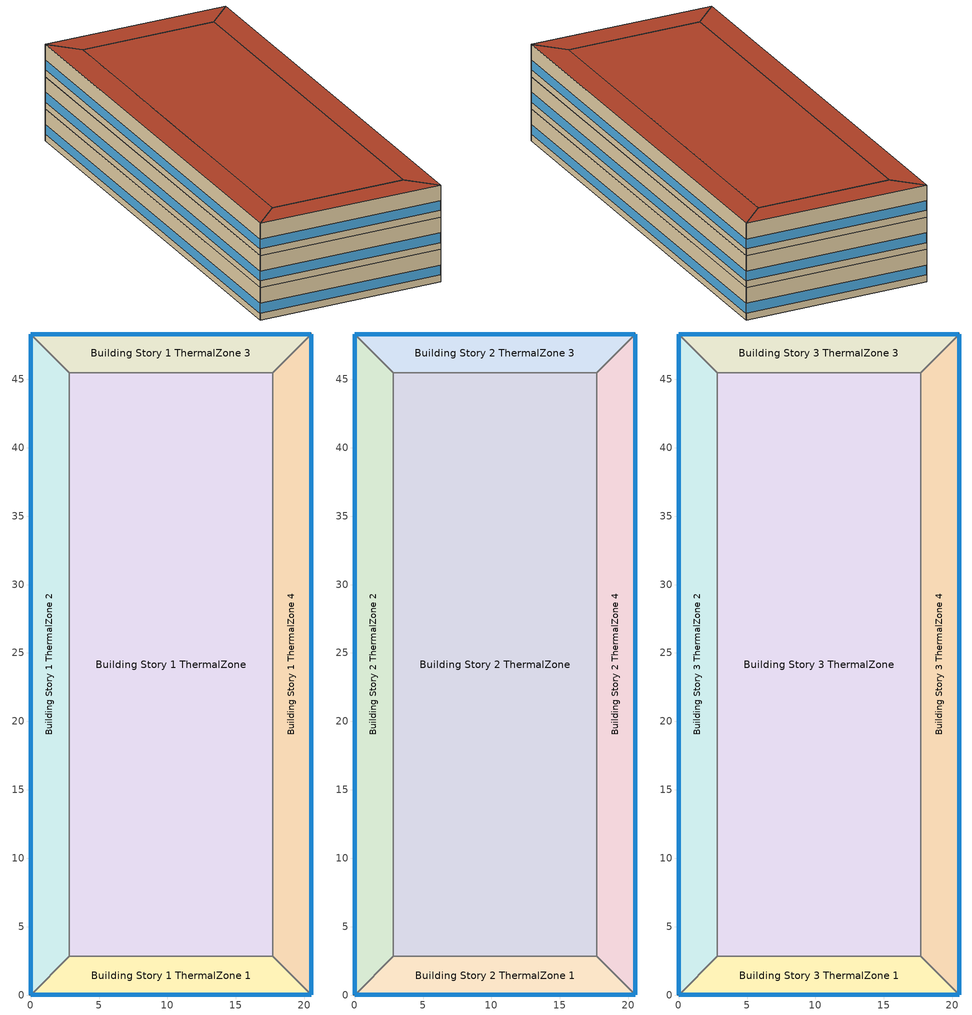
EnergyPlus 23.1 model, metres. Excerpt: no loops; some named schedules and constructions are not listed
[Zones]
Building Story 1 ThermalZone
 floor ground (Typical Insulated Carpeted 8in Slab Floor): 17.69,2.83 2.83,2.83 2.83,45.48 17.69,45.48 z0
 wall adiabatic (Typical Interior Wall): 2.83,2.83 17.69,2.83 17.69,45.48 2.83,45.48 2.83,2.83 z0:3.6
 ceiling adiabatic (Typical Interior Floor): 17.69,45.48 2.83,45.48 2.83,2.83 17.69,2.83 z3.6
Building Story 1 ThermalZone 1
 floor ground (Typical Insulated Carpeted 8in Slab Floor): 20.52,0 0,0 2.83,2.83 17.69,2.83 z0
 wall outside (Typical Insulated Steel Framed Exterior Wall R-20.41): 0,0 20.52,0 z0:3.6
 wall adiabatic (Typical Interior Wall): 20.52,0 17.69,2.83 2.83,2.83 0,0 z0:3.6
 window (U 0.48 SHGC 0.40 Dbl Ref-D Clr 6mm/13mm): 0.03,0 20.49,0 z0.76:1.84
 ceiling adiabatic (Typical Interior Ceiling): 17.69,2.83 2.83,2.83 0,0 20.52,0 z3.6
Building Story 1 ThermalZone 2
 floor ground (Typical Insulated Carpeted 8in Slab Floor): 0,0 0,48.31 2.83,45.48 2.83,2.83 z0
 wall outside (Typical Insulated Steel Framed Exterior Wall R-20.41): 0,48.31 0,0 z0:3.6
 wall adiabatic (Typical Interior Wall): 0,0 2.83,2.83 2.83,45.48 0,48.31 z0:3.6
 window (U 0.48 SHGC 0.40 Dbl Ref-D Clr 6mm/13mm): 0,48.29 0,0.03 z0.76:1.84
 ceiling adiabatic (Typical Interior Ceiling): 2.83,2.83 2.83,45.48 0,48.31 0,0 z3.6
Building Story 1 ThermalZone 3
 floor ground (Typical Insulated Carpeted 8in Slab Floor): 0,48.31 20.52,48.31 17.69,45.48 2.83,45.48 z0
 wall outside (Typical Insulated Steel Framed Exterior Wall R-20.41): 20.52,48.31 0,48.31 z0:3.6
 wall adiabatic (Typical Interior Wall): 0,48.31 2.83,45.48 17.69,45.48 20.52,48.31 z0:3.6
 window (U 0.48 SHGC 0.40 Dbl Ref-D Clr 6mm/13mm): 20.49,48.31 0.03,48.31 z0.76:1.84
 ceiling adiabatic (Typical Interior Ceiling): 2.83,45.48 17.69,45.48 20.52,48.31 0,48.31 z3.6
Building Story 1 ThermalZone 4
 floor ground (Typical Insulated Carpeted 8in Slab Floor): 20.52,48.31 20.52,0 17.69,2.83 17.69,45.48 z0
 wall outside (Typical Insulated Steel Framed Exterior Wall R-20.41): 20.52,0 20.52,48.31 z0:3.6
 wall adiabatic (Typical Interior Wall): 20.52,48.31 17.69,45.48 17.69,2.83 20.52,0 z0:3.6
 window (U 0.48 SHGC 0.40 Dbl Ref-D Clr 6mm/13mm): 20.52,0.03 20.52,48.29 z0.76:1.84
 ceiling adiabatic (Typical Interior Ceiling): 17.69,45.48 17.69,2.83 20.52,0 20.52,48.31 z3.6
Building Story 2 ThermalZone
 floor adiabatic (Typical Interior Floor): 17.69,2.83 2.83,2.83 2.83,45.48 17.69,45.48 z3.6
 wall adiabatic (Typical Interior Wall): 2.83,2.83 17.69,2.83 17.69,45.48 2.83,45.48 2.83,2.83 z3.6:7.2
 ceiling adiabatic (Typical Interior Ceiling): 17.69,45.48 2.83,45.48 2.83,2.83 17.69,2.83 z7.2
Building Story 2 ThermalZone 1
 floor adiabatic (Typical Interior Ceiling): 20.52,0 0,0 2.83,2.83 17.69,2.83 z3.6
 wall outside (Typical Insulated Steel Framed Exterior Wall R-20.41): 0,0 20.52,0 z3.6:7.2
 wall adiabatic (Typical Interior Wall): 20.52,0 17.69,2.83 2.83,2.83 0,0 z3.6:7.2
 window (U 0.48 SHGC 0.40 Dbl Ref-D Clr 6mm/13mm): 0.03,0 20.49,0 z4.36:5.44
 ceiling adiabatic (Typical Interior Ceiling): 17.69,2.83 2.83,2.83 0,0 20.52,0 z7.2
Building Story 2 ThermalZone 2
 floor adiabatic (Typical Interior Ceiling): 0,0 0,48.31 2.83,45.48 2.83,2.83 z3.6
 wall outside (Typical Insulated Steel Framed Exterior Wall R-20.41): 0,48.31 0,0 z3.6:7.2
 wall adiabatic (Typical Interior Wall): 0,0 2.83,2.83 2.83,45.48 0,48.31 z3.6:7.2
 window (U 0.48 SHGC 0.40 Dbl Ref-D Clr 6mm/13mm): 0,48.29 0,0.03 z4.36:5.44
 ceiling adiabatic (Typical Interior Ceiling): 2.83,2.83 2.83,45.48 0,48.31 0,0 z7.2
Building Story 2 ThermalZone 3
 floor adiabatic (Typical Interior Ceiling): 0,48.31 20.52,48.31 17.69,45.48 2.83,45.48 z3.6
 wall outside (Typical Insulated Steel Framed Exterior Wall R-20.41): 20.52,48.31 0,48.31 z3.6:7.2
 wall adiabatic (Typical Interior Wall): 0,48.31 2.83,45.48 17.69,45.48 20.52,48.31 z3.6:7.2
 window (U 0.48 SHGC 0.40 Dbl Ref-D Clr 6mm/13mm): 20.49,48.31 0.03,48.31 z4.36:5.44
 ceiling adiabatic (Typical Interior Ceiling): 2.83,45.48 17.69,45.48 20.52,48.31 0,48.31 z7.2
Building Story 2 ThermalZone 4
 floor adiabatic (Typical Interior Ceiling): 20.52,48.31 20.52,0 17.69,2.83 17.69,45.48 z3.6
 wall outside (Typical Insulated Steel Framed Exterior Wall R-20.41): 20.52,0 20.52,48.31 z3.6:7.2
 wall adiabatic (Typical Interior Wall): 20.52,48.31 17.69,45.48 17.69,2.83 20.52,0 z3.6:7.2
 window (U 0.48 SHGC 0.40 Dbl Ref-D Clr 6mm/13mm): 20.52,0.03 20.52,48.29 z4.36:5.44
 ceiling adiabatic (Typical Interior Ceiling): 17.69,45.48 17.69,2.83 20.52,0 20.52,48.31 z7.2
Building Story 3 ThermalZone
 floor adiabatic (Typical Interior Ceiling): 17.69,2.83 2.83,2.83 2.83,45.48 17.69,45.48 z7.2
 wall adiabatic (Typical Interior Wall): 2.83,2.83 17.69,2.83 17.69,45.48 2.83,45.48 2.83,2.83 z7.2:10.8
 roof outside (Typical IEAD Roof R-31.25): 17.69,45.48 2.83,45.48 2.83,2.83 17.69,2.83 z10.8
Building Story 3 ThermalZone 1
 floor adiabatic (Typical Interior Ceiling): 20.52,0 0,0 2.83,2.83 17.69,2.83 z7.2
 wall outside (Typical Insulated Steel Framed Exterior Wall R-20.41): 0,0 20.52,0 z7.2:10.8
 wall adiabatic (Typical Interior Wall): 20.52,0 17.69,2.83 2.83,2.83 0,0 z7.2:10.8
 window (U 0.48 SHGC 0.40 Dbl Ref-D Clr 6mm/13mm): 0.03,0 20.49,0 z7.96:9.04
 roof outside (Typical IEAD Roof R-31.25): 17.69,2.83 2.83,2.83 0,0 20.52,0 z10.8
Building Story 3 ThermalZone 2
 floor adiabatic (Typical Interior Ceiling): 0,0 0,48.31 2.83,45.48 2.83,2.83 z7.2
 wall outside (Typical Insulated Steel Framed Exterior Wall R-20.41): 0,48.31 0,0 z7.2:10.8
 wall adiabatic (Typical Interior Wall): 0,0 2.83,2.83 2.83,45.48 0,48.31 z7.2:10.8
 window (U 0.48 SHGC 0.40 Dbl Ref-D Clr 6mm/13mm): 0,48.29 0,0.03 z7.96:9.04
 roof outside (Typical IEAD Roof R-31.25): 2.83,2.83 2.83,45.48 0,48.31 0,0 z10.8
Building Story 3 ThermalZone 3
 floor adiabatic (Typical Interior Ceiling): 0,48.31 20.52,48.31 17.69,45.48 2.83,45.48 z7.2
 wall outside (Typical Insulated Steel Framed Exterior Wall R-20.41): 20.52,48.31 0,48.31 z7.2:10.8
 wall adiabatic (Typical Interior Wall): 0,48.31 2.83,45.48 17.69,45.48 20.52,48.31 z7.2:10.8
 window (U 0.48 SHGC 0.40 Dbl Ref-D Clr 6mm/13mm): 20.49,48.31 0.03,48.31 z7.96:9.04
 roof outside (Typical IEAD Roof R-31.25): 2.83,45.48 17.69,45.48 20.52,48.31 0,48.31 z10.8
Building Story 3 ThermalZone 4
 floor adiabatic (Typical Interior Ceiling): 20.52,48.31 20.52,0 17.69,2.83 17.69,45.48 z7.2
 wall outside (Typical Insulated Steel Framed Exterior Wall R-20.41): 20.52,0 20.52,48.31 z7.2:10.8
 wall adiabatic (Typical Interior Wall): 20.52,48.31 17.69,45.48 17.69,2.83 20.52,0 z7.2:10.8
 window (U 0.48 SHGC 0.40 Dbl Ref-D Clr 6mm/13mm): 20.52,0.03 20.52,48.29 z7.96:9.04
 roof outside (Typical IEAD Roof R-31.25): 17.69,45.48 17.69,2.83 20.52,0 20.52,48.31 z10.8
[Building]
bld_35: Terrain=City
[Site:Location]
Laramie General Brees Field_WY_USA: Latitude {deg}=41.3121; Longitude {deg}=-105.584; Time Zone {hr}=-7; Elevation {m}=2215
[Site:GroundTemperature:FCfactorMethod]
8.6, 2.8, -4.1, -8.8, -2.2, 0.3, 6.7, 10.1, 16.5, 20.6, 19.2, 14.7
[Site:WaterMainsTemperature]
Calculation Method=Correlation; Annual Average Outdoor Air Temperature {C}=8.96667; Maximum Difference In Monthly Average Outdoor Air Temperatures {deltaC}=26.2
[SizingPeriod:DesignDay] Day of Month=21; Dry-Bulb Temperature Range Modifier Type=DefaultMultipliers; Humidity Condition Type=Wetbulb; Barometric Pressure {Pa}=98769; Rain Indicator=No; Snow Indicator=No; Daylight Saving Time Indicator=No; Begin Environment Reset Mode=FullResetAtBeginEnvironment
Name | Month | Day Type | Maximum Dry-Bulb Temperature {C} | Daily Dry-Bulb Temperature Range {deltaC} | Wetbulb or DewPoint at Maximum Dry-Bulb {C} | Wind Speed {m/s} | Wind Direction {deg} | Solar Model Indicator | ASHRAE Clear Sky Optical Depth for Beam Irradiance (taub) | ASHRAE Clear Sky Optical Depth for Diffuse Irradiance (taud) | Sky Clearness
Buffalo Niagara Intl Ap Ann Clg .4% Condns DB=>MWB 1 | 7 | SummerDesignDay | 30.3 | 9.3 | 21.8 | 5.7 | 240 | ASHRAETau | 0.462 | 2.001
Buffalo Niagara Intl Ap Ann Clg .4% Condns WB=>MDB 1 | 7 | SummerDesignDay | 27.8 | 9.3 | 23.8 | 5.7 | 240 | ASHRAETau | 0.462 | 2.001
Buffalo Niagara Intl Ap Ann Htg 99.6% Condns DB 1 | 1 | WinterDesignDay | -16.3 | 0 | -16.3 | 5.1 | 270 | ASHRAEClearSky |  |  | 0
[Material] Thermal Absorptance=0.9; Solar Absorptance=0.7
Name | Roughness | Thickness {m} | Conductivity {W/m-K} | Density {kg/m3} | Specific Heat {J/kg-K} | Visible Absorptance
100mm Normalweight concrete floor | MediumRough | 0.1016 | 2.31045 | 2322 | 832.557 | 0.7
25mm Stucco | Smooth | 0.0254 | 0.72 | 1856 | 840 | 0.7
5/8 in. Gypsum Board | MediumSmooth | 0.0159 | 0.16 | 800 | 1090 | 0.7
8 in. Normalweight Concrete Floor | MediumRough | 0.2032 | 2.31 | 2322 | 832 | 0.7
G01 13mm gypsum board | Smooth | 0.0127 | 0.160031 | 800.001 | 1090.73 | 0.5
Metal Roof Surface | Smooth | 0.0008 | 45.28 | 7824 | 500 | 0.7
Roof Membrane | VeryRough | 0.0095 | 0.16 | 1121.29 | 1460 | 0.7
[Material:NoMass] Roughness=Smooth; Thermal Absorptance=0.9; Solar Absorptance=0.7
Name | Thermal Resistance {m2-K/W} | Visible Absorptance
CP02 CARPET PAD; Typical Carpet Pad | 0.21648 | 0.8
Typical Insulation R-18.23 | 3.21036 | 0.7
Typical Insulation R-30.13 | 5.30668 | 0.7
[WindowMaterial:Gas]
AIR 13MM: Gas Type=Air; Thickness {m}=0.0127
[WindowMaterial:Glazing] Optical Data Type=SpectralAverage; Thickness {m}=0.006; Infrared Transmittance at Normal Incidence=0; Front Side Infrared Hemispherical Emissivity=0.84; Conductivity {W/m-K}=0.9; Dirt Correction Factor for Solar and Visible Transmittance=1; Solar Diffusing=No
Name | Solar Transmittance at Normal Incidence | Front Side Solar Reflectance at Normal Incidence | Back Side Solar Reflectance at Normal Incidence | Visible Transmittance at Normal Incidence | Front Side Visible Reflectance at Normal Incidence | Back Side Visible Reflectance at Normal Incidence | Back Side Infrared Hemispherical Emissivity
CLEAR 6MM | 0.775 | 0.071 | 0.071 | 0.881 | 0.08 | 0.08 | 0.84
REF D CLEAR 6MM | 0.429 | 0.308 | 0.379 | 0.334 | 0.453 | 0.505 | 0.82
[Construction]
Typical IEAD Roof R-31.25: Roof Membrane, Typical Insulation R-30.13, Metal Roof Surface
Typical Insulated Carpeted 8in Slab Floor: 8 in. Normalweight Concrete Floor, Typical Carpet Pad
Typical Insulated Steel Framed Exterior Wall R-20.41: 25mm Stucco, 5/8 in. Gypsum Board, Typical Insulation R-18.23, 5/8 in. Gypsum Board
Typical Interior Ceiling: CP02 CARPET PAD, 100mm Normalweight concrete floor
Typical Interior Floor: 100mm Normalweight concrete floor, CP02 CARPET PAD
Typical Interior Wall: G01 13mm gypsum board, G01 13mm gypsum board
U 0.48 SHGC 0.40 Dbl Ref-D Clr 6mm/13mm: REF D CLEAR 6MM, AIR 13MM, CLEAR 6MM
[SurfaceProperty:SurroundingSurfaces] Surrounding Surface 1=SurroundingSurface1; Surrounding Surface 1 View Factor=0.5
Name | Surrounding Surface 1 Temperature Schedule
SrdSurfs:Surface 56 | Srf-Surface 56-Tmp
SrdSurfs:Surface 44 | Srf-Surface 44-Tmp
SrdSurfs:Surface 50 | Srf-Surface 50-Tmp
SrdSurfs:Surface 38 | Srf-Surface 38-Tmp
[SurfaceProperty:LocalEnvironment]
Name | Exterior Surface | Surrounding Surfaces Object
LocEnv:Surface 44 | Surface 44 | SrdSurfs:Surface 56
LocEnv:Surface 56 | Surface 56 | SrdSurfs:Surface 44
LocEnv:Surface 50 | Surface 50 | SrdSurfs:Surface 38
LocEnv:Surface 38 | Surface 38 | SrdSurfs:Surface 50
[Zone] Part of Total Floor Area=Yes
Name | Multiplier
Building Story 1 ThermalZone; Building Story 1 ThermalZone 1; Building Story 1 ThermalZone 2; Building Story 1 ThermalZone 3; Building Story 1 ThermalZone 4; Building Story 3 ThermalZone; Building Story 3 ThermalZone 1; Building Story 3 ThermalZone 2; Building Story 3 ThermalZone 3; Building Story 3 ThermalZone 4 | 1
Building Story 2 ThermalZone; Building Story 2 ThermalZone 1; Building Story 2 ThermalZone 2; Building Story 2 ThermalZone 3; Building Story 2 ThermalZone 4 | 28
[Space]
Name | Zone | Space Type
Building Story 1 Space | Building Story 1 ThermalZone | Story Ground Blended Space Type
Building Story 1 Space 1 | Building Story 1 ThermalZone 1 | Story Ground Blended Space Type
Building Story 1 Space 2 | Building Story 1 ThermalZone 2 | Story Ground Blended Space Type
Building Story 1 Space 3 | Building Story 1 ThermalZone 3 | Story Ground Blended Space Type
Building Story 1 Space 4 | Building Story 1 ThermalZone 4 | Story Ground Blended Space Type
Building Story 2 Space | Building Story 2 ThermalZone | Story Mid Blended Space Type
Building Story 2 Space 1 | Building Story 2 ThermalZone 1 | Story Mid Blended Space Type
Building Story 2 Space 2 | Building Story 2 ThermalZone 2 | Story Mid Blended Space Type
Building Story 2 Space 3 | Building Story 2 ThermalZone 3 | Story Mid Blended Space Type
Building Story 2 Space 4 | Building Story 2 ThermalZone 4 | Story Mid Blended Space Type
Building Story 3 Space | Building Story 3 ThermalZone | Story Top Blended Space Type
Building Story 3 Space 1 | Building Story 3 ThermalZone 1 | Story Top Blended Space Type
Building Story 3 Space 2 | Building Story 3 ThermalZone 2 | Story Top Blended Space Type
Building Story 3 Space 3 | Building Story 3 ThermalZone 3 | Story Top Blended Space Type
Building Story 3 Space 4 | Building Story 3 ThermalZone 4 | Story Top Blended Space Type
[InternalMass]
Name | Construction | Zone or ZoneList | Space or SpaceList | Surface Area {m2}
Building Story 1 Space 3 Office OfficeLarge Data Center A  - Story Ground Mass; Building Story 1 Space 3 Office OfficeLarge Data Center C  - Story Ground Mass | InteriorFurnishings 1 | Building Story 1 ThermalZone 3 | Building Story 1 Space 3 | 0.217932
Building Story 1 Space 2 Office OfficeLarge Data Center A  - Story Ground Mass; Building Story 1 Space 2 Office OfficeLarge Data Center C  - Story Ground Mass | InteriorFurnishings 1 | Building Story 1 ThermalZone 2 | Building Story 1 Space 2 | 0.560417
Building Story 1 Space Office OfficeLarge Data Center A  - Story Ground Mass; Building Story 1 Space Office OfficeLarge Data Center C  - Story Ground Mass | InteriorFurnishings 1 | Building Story 1 ThermalZone | Building Story 1 Space | 2.76097
Building Story 1 Space 1 Office OfficeLarge Data Center A  - Story Ground Mass; Building Story 1 Space 1 Office OfficeLarge Data Center C  - Story Ground Mass | InteriorFurnishings 1 | Building Story 1 ThermalZone 1 | Building Story 1 Space 1 | 0.217933
Building Story 1 Space 4 Office OfficeLarge Data Center A  - Story Ground Mass; Building Story 1 Space 4 Office OfficeLarge Data Center C  - Story Ground Mass | InteriorFurnishings 1 | Building Story 1 ThermalZone 4 | Building Story 1 Space 4 | 0.560417
Building Story 1 Space 3 Office OfficeLarge Data Center B  - Story Ground Mass | InteriorFurnishings 1 | Building Story 1 ThermalZone 3 | Building Story 1 Space 3 | 0.692733
Building Story 1 Space 2 Office OfficeLarge Data Center B  - Story Ground Mass | InteriorFurnishings 1 | Building Story 1 ThermalZone 2 | Building Story 1 Space 2 | 1.78138
Building Story 1 Space Office OfficeLarge Data Center B  - Story Ground Mass | InteriorFurnishings 1 | Building Story 1 ThermalZone | Building Story 1 Space | 8.77623
Building Story 1 Space 1 Office OfficeLarge Data Center B  - Story Ground Mass | InteriorFurnishings 1 | Building Story 1 ThermalZone 1 | Building Story 1 Space 1 | 0.692738
Building Story 1 Space 4 Office OfficeLarge Data Center B  - Story Ground Mass | InteriorFurnishings 1 | Building Story 1 ThermalZone 4 | Building Story 1 Space 4 | 1.78138
Building Story 1 Space 3 Office OfficeLarge Main Data Center A  - Story Ground Mass; Building Story 1 Space 3 Office OfficeLarge Main Data Center C  - Story Ground Mass | InteriorFurnishings 1 | Building Story 1 ThermalZone 3 | Building Story 1 Space 3 | 0.391814
Building Story 1 Space 2 Office OfficeLarge Main Data Center A  - Story Ground Mass; Building Story 1 Space 2 Office OfficeLarge Main Data Center C  - Story Ground Mass | InteriorFurnishings 1 | Building Story 1 ThermalZone 2 | Building Story 1 Space 2 | 1.00756
Building Story 1 Space Office OfficeLarge Main Data Center A  - Story Ground Mass; Building Story 1 Space Office OfficeLarge Main Data Center C  - Story Ground Mass | InteriorFurnishings 1 | Building Story 1 ThermalZone | Building Story 1 Space | 4.96388
Building Story 1 Space 1 Office OfficeLarge Main Data Center A  - Story Ground Mass; Building Story 1 Space 1 Office OfficeLarge Main Data Center C  - Story Ground Mass | InteriorFurnishings 1 | Building Story 1 ThermalZone 1 | Building Story 1 Space 1 | 0.391816
Building Story 1 Space 4 Office OfficeLarge Main Data Center A  - Story Ground Mass; Building Story 1 Space 4 Office OfficeLarge Main Data Center C  - Story Ground Mass | InteriorFurnishings 1 | Building Story 1 ThermalZone 4 | Building Story 1 Space 4 | 1.00756
Building Story 1 Space 3 Office OfficeLarge Main Data Center B  - Story Ground Mass | InteriorFurnishings 1 | Building Story 1 ThermalZone 3 | Building Story 1 Space 3 | 1.24545
Building Story 1 Space 2 Office OfficeLarge Main Data Center B  - Story Ground Mass | InteriorFurnishings 1 | Building Story 1 ThermalZone 2 | Building Story 1 Space 2 | 3.2027
Building Story 1 Space Office OfficeLarge Main Data Center B  - Story Ground Mass | InteriorFurnishings 1 | Building Story 1 ThermalZone | Building Story 1 Space | 15.7785
Building Story 1 Space 1 Office OfficeLarge Main Data Center B  - Story Ground Mass | InteriorFurnishings 1 | Building Story 1 ThermalZone 1 | Building Story 1 Space 1 | 1.24545
Building Story 1 Space 4 Office OfficeLarge Main Data Center B  - Story Ground Mass | InteriorFurnishings 1 | Building Story 1 ThermalZone 4 | Building Story 1 Space 4 | 3.2027
Building Story 1 Space 3 SecondarySchool Auditorium A  - Story Ground Mass; Building Story 1 Space 3 SecondarySchool Auditorium C  - Story Ground Mass | InteriorFurnishings 1 | Building Story 1 ThermalZone 3 | Building Story 1 Space 3 | 1.75273
Building Story 1 Space 2 SecondarySchool Auditorium A  - Story Ground Mass; Building Story 1 Space 2 SecondarySchool Auditorium C  - Story Ground Mass | InteriorFurnishings 1 | Building Story 1 ThermalZone 2 | Building Story 1 Space 2 | 4.50719
Building Story 1 Space SecondarySchool Auditorium A  - Story Ground Mass; Building Story 1 Space SecondarySchool Auditorium C  - Story Ground Mass | InteriorFurnishings 1 | Building Story 1 ThermalZone | Building Story 1 Space | 22.2053
Building Story 1 Space 1 SecondarySchool Auditorium A  - Story Ground Mass; Building Story 1 Space 1 SecondarySchool Auditorium C  - Story Ground Mass | InteriorFurnishings 1 | Building Story 1 ThermalZone 1 | Building Story 1 Space 1 | 1.75274
Building Story 1 Space 4 SecondarySchool Auditorium A  - Story Ground Mass; Building Story 1 Space 4 SecondarySchool Auditorium C  - Story Ground Mass | InteriorFurnishings 1 | Building Story 1 ThermalZone 4 | Building Story 1 Space 4 | 4.50719
Building Story 1 Space 3 SecondarySchool Auditorium B  - Story Ground Mass | InteriorFurnishings 1 | Building Story 1 ThermalZone 3 | Building Story 1 Space 3 | 5.57135
Building Story 1 Space 2 SecondarySchool Auditorium B  - Story Ground Mass | InteriorFurnishings 1 | Building Story 1 ThermalZone 2 | Building Story 1 Space 2 | 14.3269
Building Story 1 Space SecondarySchool Auditorium B  - Story Ground Mass | InteriorFurnishings 1 | Building Story 1 ThermalZone | Building Story 1 Space | 70.5833
Building Story 1 Space 1 SecondarySchool Auditorium B  - Story Ground Mass | InteriorFurnishings 1 | Building Story 1 ThermalZone 1 | Building Story 1 Space 1 | 5.57138
Building Story 1 Space 4 SecondarySchool Auditorium B  - Story Ground Mass | InteriorFurnishings 1 | Building Story 1 ThermalZone 4 | Building Story 1 Space 4 | 14.3269
Building Story 1 Space 3 SecondarySchool Cafeteria A  - Story Ground Mass; Building Story 1 Space 3 SecondarySchool Cafeteria C  - Story Ground Mass | InteriorFurnishings 1 | Building Story 1 ThermalZone 3 | Building Story 1 Space 3 | 1.10937
Building Story 1 Space 2 SecondarySchool Cafeteria A  - Story Ground Mass; Building Story 1 Space 2 SecondarySchool Cafeteria C  - Story Ground Mass | InteriorFurnishings 1 | Building Story 1 ThermalZone 2 | Building Story 1 Space 2 | 2.85276
Building Story 1 Space SecondarySchool Cafeteria A  - Story Ground Mass; Building Story 1 Space SecondarySchool Cafeteria C  - Story Ground Mass | InteriorFurnishings 1 | Building Story 1 ThermalZone | Building Story 1 Space | 14.0545
Building Story 1 Space 1 SecondarySchool Cafeteria A  - Story Ground Mass; Building Story 1 Space 1 SecondarySchool Cafeteria C  - Story Ground Mass | InteriorFurnishings 1 | Building Story 1 ThermalZone 1 | Building Story 1 Space 1 | 1.10937
Building Story 1 Space 4 SecondarySchool Cafeteria A  - Story Ground Mass; Building Story 1 Space 4 SecondarySchool Cafeteria C  - Story Ground Mass | InteriorFurnishings 1 | Building Story 1 ThermalZone 4 | Building Story 1 Space 4 | 2.85276
Building Story 1 Space 3 SecondarySchool Cafeteria B  - Story Ground Mass | InteriorFurnishings 1 | Building Story 1 ThermalZone 3 | Building Story 1 Space 3 | 3.52631
Building Story 1 Space 2 SecondarySchool Cafeteria B  - Story Ground Mass | InteriorFurnishings 1 | Building Story 1 ThermalZone 2 | Building Story 1 Space 2 | 9.06799
Building Story 1 Space SecondarySchool Cafeteria B  - Story Ground Mass | InteriorFurnishings 1 | Building Story 1 ThermalZone | Building Story 1 Space | 44.6747
Building Story 1 Space 1 SecondarySchool Cafeteria B  - Story Ground Mass | InteriorFurnishings 1 | Building Story 1 ThermalZone 1 | Building Story 1 Space 1 | 3.52633
Building Story 1 Space 4 SecondarySchool Cafeteria B  - Story Ground Mass | InteriorFurnishings 1 | Building Story 1 ThermalZone 4 | Building Story 1 Space 4 | 9.06799
Building Story 1 Space 3 SecondarySchool Classroom A  - Story Ground Mass; Building Story 1 Space 3 SecondarySchool Classroom C  - Story Ground Mass | InteriorFurnishings 1 | Building Story 1 ThermalZone 3 | Building Story 1 Space 3 | 2.9851
Building Story 1 Space 2 SecondarySchool Classroom A  - Story Ground Mass; Building Story 1 Space 2 SecondarySchool Classroom C  - Story Ground Mass | InteriorFurnishings 1 | Building Story 1 ThermalZone 2 | Building Story 1 Space 2 | 7.67627
Building Story 1 Space SecondarySchool Classroom A  - Story Ground Mass; Building Story 1 Space SecondarySchool Classroom C  - Story Ground Mass | InteriorFurnishings 1 | Building Story 1 ThermalZone | Building Story 1 Space | 37.8182
Building Story 1 Space 1 SecondarySchool Classroom A  - Story Ground Mass; Building Story 1 Space 1 SecondarySchool Classroom C  - Story Ground Mass | InteriorFurnishings 1 | Building Story 1 ThermalZone 1 | Building Story 1 Space 1 | 2.98512
Building Story 1 Space 4 SecondarySchool Classroom A  - Story Ground Mass; Building Story 1 Space 4 SecondarySchool Classroom C  - Story Ground Mass | InteriorFurnishings 1 | Building Story 1 ThermalZone 4 | Building Story 1 Space 4 | 7.67627
Building Story 1 Space 3 SecondarySchool ComputerRoom A  - Story Ground Mass; Building Story 1 Space 3 SecondarySchool ComputerRoom C  - Story Ground Mass | InteriorFurnishings 1 | Building Story 1 ThermalZone 3 | Building Story 1 Space 3 | 1.69361
Building Story 1 Space 2 SecondarySchool ComputerRoom A  - Story Ground Mass; Building Story 1 Space 2 SecondarySchool ComputerRoom C  - Story Ground Mass | InteriorFurnishings 1 | Building Story 1 ThermalZone 2 | Building Story 1 Space 2 | 4.35516
Building Story 1 Space SecondarySchool ComputerRoom A  - Story Ground Mass; Building Story 1 Space SecondarySchool ComputerRoom C  - Story Ground Mass | InteriorFurnishings 1 | Building Story 1 ThermalZone | Building Story 1 Space | 21.4563
Building Story 1 Space 1 SecondarySchool ComputerRoom A  - Story Ground Mass; Building Story 1 Space 1 SecondarySchool ComputerRoom C  - Story Ground Mass | InteriorFurnishings 1 | Building Story 1 ThermalZone 1 | Building Story 1 Space 1 | 1.69362
Building Story 1 Space 4 SecondarySchool ComputerRoom A  - Story Ground Mass; Building Story 1 Space 4 SecondarySchool ComputerRoom C  - Story Ground Mass | InteriorFurnishings 1 | Building Story 1 ThermalZone 4 | Building Story 1 Space 4 | 4.35516
Building Story 1 Space 3 SecondarySchool ComputerRoom B  - Story Ground Mass | InteriorFurnishings 1 | Building Story 1 ThermalZone 3 | Building Story 1 Space 3 | 5.38342
Building Story 1 Space 2 SecondarySchool ComputerRoom B  - Story Ground Mass | InteriorFurnishings 1 | Building Story 1 ThermalZone 2 | Building Story 1 Space 2 | 13.8436
Building Story 1 Space SecondarySchool ComputerRoom B  - Story Ground Mass | InteriorFurnishings 1 | Building Story 1 ThermalZone | Building Story 1 Space | 68.2025
Building Story 1 Space 1 SecondarySchool ComputerRoom B  - Story Ground Mass | InteriorFurnishings 1 | Building Story 1 ThermalZone 1 | Building Story 1 Space 1 | 5.38346
Building Story 1 Space 4 SecondarySchool ComputerRoom B  - Story Ground Mass | InteriorFurnishings 1 | Building Story 1 ThermalZone 4 | Building Story 1 Space 4 | 13.8436
Building Story 1 Space 3 SecondarySchool Corridor B  - Story Ground Mass | InteriorFurnishings 1 | Building Story 1 ThermalZone 3 | Building Story 1 Space 3 | 4.20918
Building Story 1 Space 2 SecondarySchool Corridor B  - Story Ground Mass | InteriorFurnishings 1 | Building Story 1 ThermalZone 2 | Building Story 1 Space 2 | 10.824
Building Story 1 Space SecondarySchool Corridor B  - Story Ground Mass | InteriorFurnishings 1 | Building Story 1 ThermalZone | Building Story 1 Space | 53.326
Building Story 1 Space 1 SecondarySchool Corridor B  - Story Ground Mass | InteriorFurnishings 1 | Building Story 1 ThermalZone 1 | Building Story 1 Space 1 | 4.20921
Building Story 1 Space 4 SecondarySchool Corridor B  - Story Ground Mass | InteriorFurnishings 1 | Building Story 1 ThermalZone 4 | Building Story 1 Space 4 | 10.824
Building Story 1 Space 3 SecondarySchool Gym A  - Story Ground Mass; Building Story 1 Space 3 SecondarySchool Gym C  - Story Ground Mass | InteriorFurnishings 1 | Building Story 1 ThermalZone 3 | Building Story 1 Space 3 | 3.23704
Building Story 1 Space 2 SecondarySchool Gym A  - Story Ground Mass; Building Story 1 Space 2 SecondarySchool Gym C  - Story Ground Mass | InteriorFurnishings 1 | Building Story 1 ThermalZone 2 | Building Story 1 Space 2 | 8.32413
Building Story 1 Space SecondarySchool Gym A  - Story Ground Mass; Building Story 1 Space SecondarySchool Gym C  - Story Ground Mass | InteriorFurnishings 1 | Building Story 1 ThermalZone | Building Story 1 Space | 41.01
Building Story 1 Space 1 SecondarySchool Gym A  - Story Ground Mass; Building Story 1 Space 1 SecondarySchool Gym C  - Story Ground Mass | InteriorFurnishings 1 | Building Story 1 ThermalZone 1 | Building Story 1 Space 1 | 3.23706
Building Story 1 Space 4 SecondarySchool Gym A  - Story Ground Mass; Building Story 1 Space 4 SecondarySchool Gym C  - Story Ground Mass | InteriorFurnishings 1 | Building Story 1 ThermalZone 4 | Building Story 1 Space 4 | 8.32413
Building Story 1 Space 3 SecondarySchool Gym A end_a - Story Ground Mass; Building Story 1 Space 3 SecondarySchool Gym C end_a - Story Ground Mass | InteriorFurnishings 1 | Building Story 1 ThermalZone 3 | Building Story 1 Space 3 | 2.48715
Building Story 1 Space 2 SecondarySchool Gym A end_a - Story Ground Mass; Building Story 1 Space 2 SecondarySchool Gym C end_a - Story Ground Mass | InteriorFurnishings 1 | Building Story 1 ThermalZone 2 | Building Story 1 Space 2 | 6.39577
Building Story 1 Space SecondarySchool Gym A end_a - Story Ground Mass; Building Story 1 Space SecondarySchool Gym C end_a - Story Ground Mass | InteriorFurnishings 1 | Building Story 1 ThermalZone | Building Story 1 Space | 31.5097
Building Story 1 Space 1 SecondarySchool Gym A end_a - Story Ground Mass; Building Story 1 Space 1 SecondarySchool Gym C end_a - Story Ground Mass | InteriorFurnishings 1 | Building Story 1 ThermalZone 1 | Building Story 1 Space 1 | 2.48717
Building Story 1 Space 4 SecondarySchool Gym A end_a - Story Ground Mass; Building Story 1 Space 4 SecondarySchool Gym C end_a - Story Ground Mass | InteriorFurnishings 1 | Building Story 1 ThermalZone 4 | Building Story 1 Space 4 | 6.39577
Building Story 1 Space 3 SecondarySchool Gym B  - Story Ground Mass | InteriorFurnishings 1 | Building Story 1 ThermalZone 3 | Building Story 1 Space 3 | 10.2895
Building Story 1 Space 2 SecondarySchool Gym B  - Story Ground Mass | InteriorFurnishings 1 | Building Story 1 ThermalZone 2 | Building Story 1 Space 2 | 26.4597
Building Story 1 Space SecondarySchool Gym B  - Story Ground Mass | InteriorFurnishings 1 | Building Story 1 ThermalZone | Building Story 1 Space | 130.357
Building Story 1 Space 1 SecondarySchool Gym B  - Story Ground Mass | InteriorFurnishings 1 | Building Story 1 ThermalZone 1 | Building Story 1 Space 1 | 10.2895
Building Story 1 Space 4 SecondarySchool Gym B  - Story Ground Mass | InteriorFurnishings 1 | Building Story 1 ThermalZone 4 | Building Story 1 Space 4 | 26.4597
Building Story 1 Space 3 SecondarySchool Gym B end_a - Story Ground Mass | InteriorFurnishings 1 | Building Story 1 ThermalZone 3 | Building Story 1 Space 3 | 7.90583
Building Story 1 Space 2 SecondarySchool Gym B end_a - Story Ground Mass | InteriorFurnishings 1 | Building Story 1 ThermalZone 2 | Building Story 1 Space 2 | 20.3301
Building Story 1 Space SecondarySchool Gym B end_a - Story Ground Mass | InteriorFurnishings 1 | Building Story 1 ThermalZone | Building Story 1 Space | 100.159
Building Story 1 Space 1 SecondarySchool Gym B end_a - Story Ground Mass | InteriorFurnishings 1 | Building Story 1 ThermalZone 1 | Building Story 1 Space 1 | 7.90588
Building Story 1 Space 4 SecondarySchool Gym B end_a - Story Ground Mass | InteriorFurnishings 1 | Building Story 1 ThermalZone 4 | Building Story 1 Space 4 | 20.3301
Building Story 1 Space 3 SecondarySchool Kitchen A  - Story Ground Mass; Building Story 1 Space 3 SecondarySchool Kitchen C  - Story Ground Mass | InteriorFurnishings 1 | Building Story 1 ThermalZone 3 | Building Story 1 Space 3 | 0.38254
Building Story 1 Space 2 SecondarySchool Kitchen A  - Story Ground Mass; Building Story 1 Space 2 SecondarySchool Kitchen C  - Story Ground Mass | InteriorFurnishings 1 | Building Story 1 ThermalZone 2 | Building Story 1 Space 2 | 0.983711
Building Story 1 Space SecondarySchool Kitchen A  - Story Ground Mass; Building Story 1 Space SecondarySchool Kitchen C  - Story Ground Mass | InteriorFurnishings 1 | Building Story 1 ThermalZone | Building Story 1 Space | 4.84639
Building Story 1 Space 1 SecondarySchool Kitchen A  - Story Ground Mass; Building Story 1 Space 1 SecondarySchool Kitchen C  - Story Ground Mass | InteriorFurnishings 1 | Building Story 1 ThermalZone 1 | Building Story 1 Space 1 | 0.382542
Building Story 1 Space 4 SecondarySchool Kitchen A  - Story Ground Mass; Building Story 1 Space 4 SecondarySchool Kitchen C  - Story Ground Mass | InteriorFurnishings 1 | Building Story 1 ThermalZone 4 | Building Story 1 Space 4 | 0.983711
Building Story 1 Space 3 SecondarySchool Kitchen B  - Story Ground Mass | InteriorFurnishings 1 | Building Story 1 ThermalZone 3 | Building Story 1 Space 3 | 1.21597
Building Story 1 Space 2 SecondarySchool Kitchen B  - Story Ground Mass | InteriorFurnishings 1 | Building Story 1 ThermalZone 2 | Building Story 1 Space 2 | 3.12689
Building Story 1 Space SecondarySchool Kitchen B  - Story Ground Mass | InteriorFurnishings 1 | Building Story 1 ThermalZone | Building Story 1 Space | 15.4051
Building Story 1 Space 1 SecondarySchool Kitchen B  - Story Ground Mass | InteriorFurnishings 1 | Building Story 1 ThermalZone 1 | Building Story 1 Space 1 | 1.21598
Building Story 1 Space 4 SecondarySchool Kitchen B  - Story Ground Mass | InteriorFurnishings 1 | Building Story 1 ThermalZone 4 | Building Story 1 Space 4 | 3.12689
Building Story 1 Space 3 SecondarySchool Library A  - Story Ground Mass; Building Story 1 Space 3 SecondarySchool Library C  - Story Ground Mass | InteriorFurnishings 1 | Building Story 1 ThermalZone 3 | Building Story 1 Space 3 | 1.49191
Building Story 1 Space 2 SecondarySchool Library A  - Story Ground Mass; Building Story 1 Space 2 SecondarySchool Library C  - Story Ground Mass | InteriorFurnishings 1 | Building Story 1 ThermalZone 2 | Building Story 1 Space 2 | 3.83647
Building Story 1 Space SecondarySchool Library A  - Story Ground Mass; Building Story 1 Space SecondarySchool Library C  - Story Ground Mass | InteriorFurnishings 1 | Building Story 1 ThermalZone | Building Story 1 Space | 18.9009
Building Story 1 Space 1 SecondarySchool Library A  - Story Ground Mass; Building Story 1 Space 1 SecondarySchool Library C  - Story Ground Mass | InteriorFurnishings 1 | Building Story 1 ThermalZone 1 | Building Story 1 Space 1 | 1.49191
Building Story 1 Space 4 SecondarySchool Library A  - Story Ground Mass; Building Story 1 Space 4 SecondarySchool Library C  - Story Ground Mass | InteriorFurnishings 1 | Building Story 1 ThermalZone 4 | Building Story 1 Space 4 | 3.83647
Building Story 1 Space 3 SecondarySchool Library B  - Story Ground Mass | InteriorFurnishings 1 | Building Story 1 ThermalZone 3 | Building Story 1 Space 3 | 4.74228
Building Story 1 Space 2 SecondarySchool Library B  - Story Ground Mass | InteriorFurnishings 1 | Building Story 1 ThermalZone 2 | Building Story 1 Space 2 | 12.1949
Building Story 1 Space SecondarySchool Library B  - Story Ground Mass | InteriorFurnishings 1 | Building Story 1 ThermalZone | Building Story 1 Space | 60.0798
Building Story 1 Space 1 SecondarySchool Library B  - Story Ground Mass | InteriorFurnishings 1 | Building Story 1 ThermalZone 1 | Building Story 1 Space 1 | 4.7423
Building Story 1 Space 4 SecondarySchool Library B  - Story Ground Mass | InteriorFurnishings 1 | Building Story 1 ThermalZone 4 | Building Story 1 Space 4 | 12.1949
Building Story 1 Space 3 SecondarySchool Lobby A  - Story Ground Mass; Building Story 1 Space 3 SecondarySchool Lobby C  - Story Ground Mass; Building Story 1 Space 3 SecondarySchool Restroom A  - Story Ground Mass; Building Story 1 Space 3 SecondarySchool Restroom C  - Story Ground Mass | InteriorFurnishings 1 | Building Story 1 ThermalZone 3 | Building Story 1 Space 3 | 0.744214
Building Story 1 Space 2 SecondarySchool Lobby A  - Story Ground Mass; Building Story 1 Space 2 SecondarySchool Lobby C  - Story Ground Mass; Building Story 1 Space 2 SecondarySchool Restroom A  - Story Ground Mass; Building Story 1 Space 2 SecondarySchool Restroom C  - Story Ground Mass | InteriorFurnishings 1 | Building Story 1 ThermalZone 2 | Building Story 1 Space 2 | 1.91377
Building Story 1 Space SecondarySchool Lobby A  - Story Ground Mass; Building Story 1 Space SecondarySchool Lobby C  - Story Ground Mass; Building Story 1 Space SecondarySchool Restroom A  - Story Ground Mass; Building Story 1 Space SecondarySchool Restroom C  - Story Ground Mass | InteriorFurnishings 1 | Building Story 1 ThermalZone | Building Story 1 Space | 9.42843
Building Story 1 Space 1 SecondarySchool Lobby A  - Story Ground Mass; Building Story 1 Space 1 SecondarySchool Lobby C  - Story Ground Mass; Building Story 1 Space 1 SecondarySchool Restroom A  - Story Ground Mass; Building Story 1 Space 1 SecondarySchool Restroom C  - Story Ground Mass | InteriorFurnishings 1 | Building Story 1 ThermalZone 1 | Building Story 1 Space 1 | 0.744219
Building Story 1 Space 4 SecondarySchool Lobby A  - Story Ground Mass; Building Story 1 Space 4 SecondarySchool Lobby C  - Story Ground Mass; Building Story 1 Space 4 SecondarySchool Restroom A  - Story Ground Mass; Building Story 1 Space 4 SecondarySchool Restroom C  - Story Ground Mass | InteriorFurnishings 1 | Building Story 1 ThermalZone 4 | Building Story 1 Space 4 | 1.91377
Building Story 1 Space 3 SecondarySchool Lobby B  - Story Ground Mass; Building Story 1 Space 3 SecondarySchool Restroom B  - Story Ground Mass | InteriorFurnishings 1 | Building Story 1 ThermalZone 3 | Building Story 1 Space 3 | 2.36561
Building Story 1 Space 2 SecondarySchool Lobby B  - Story Ground Mass; Building Story 1 Space 2 SecondarySchool Restroom B  - Story Ground Mass | InteriorFurnishings 1 | Building Story 1 ThermalZone 2 | Building Story 1 Space 2 | 6.08323
Building Story 1 Space SecondarySchool Lobby B  - Story Ground Mass; Building Story 1 Space SecondarySchool Restroom B  - Story Ground Mass | InteriorFurnishings 1 | Building Story 1 ThermalZone | Building Story 1 Space | 29.9699
Building Story 1 Space 1 SecondarySchool Lobby B  - Story Ground Mass; Building Story 1 Space 1 SecondarySchool Restroom B  - Story Ground Mass | InteriorFurnishings 1 | Building Story 1 ThermalZone 1 | Building Story 1 Space 1 | 2.36563
Building Story 1 Space 4 SecondarySchool Lobby B  - Story Ground Mass; Building Story 1 Space 4 SecondarySchool Restroom B  - Story Ground Mass | InteriorFurnishings 1 | Building Story 1 ThermalZone 4 | Building Story 1 Space 4 | 6.08323
Building Story 1 Space 3 SecondarySchool Mechanical A  - Story Ground Mass; Building Story 1 Space 3 SecondarySchool Mechanical C  - Story Ground Mass | InteriorFurnishings 1 | Building Story 1 ThermalZone 3 | Building Story 1 Space 3 | 1.21369
Building Story 1 Space 2 SecondarySchool Mechanical A  - Story Ground Mass; Building Story 1 Space 2 SecondarySchool Mechanical C  - Story Ground Mass | InteriorFurnishings 1 | Building Story 1 ThermalZone 2 | Building Story 1 Space 2 | 3.12105
Building Story 1 Space SecondarySchool Mechanical A  - Story Ground Mass; Building Story 1 Space SecondarySchool Mechanical C  - Story Ground Mass | InteriorFurnishings 1 | Building Story 1 ThermalZone | Building Story 1 Space | 15.3763
Building Story 1 Space 1 SecondarySchool Mechanical A  - Story Ground Mass; Building Story 1 Space 1 SecondarySchool Mechanical C  - Story Ground Mass | InteriorFurnishings 1 | Building Story 1 ThermalZone 1 | Building Story 1 Space 1 | 1.2137
Building Story 1 Space 4 SecondarySchool Mechanical A  - Story Ground Mass; Building Story 1 Space 4 SecondarySchool Mechanical C  - Story Ground Mass | InteriorFurnishings 1 | Building Story 1 ThermalZone 4 | Building Story 1 Space 4 | 3.12105
Building Story 1 Space 3 SecondarySchool Mechanical B  - Story Ground Mass | InteriorFurnishings 1 | Building Story 1 ThermalZone 3 | Building Story 1 Space 3 | 3.85794
Building Story 1 Space 2 SecondarySchool Mechanical B  - Story Ground Mass | InteriorFurnishings 1 | Building Story 1 ThermalZone 2 | Building Story 1 Space 2 | 9.92078
Building Story 1 Space SecondarySchool Mechanical B  - Story Ground Mass | InteriorFurnishings 1 | Building Story 1 ThermalZone | Building Story 1 Space | 48.8761
Building Story 1 Space 1 SecondarySchool Mechanical B  - Story Ground Mass | InteriorFurnishings 1 | Building Story 1 ThermalZone 1 | Building Story 1 Space 1 | 3.85796
Building Story 1 Space 4 SecondarySchool Mechanical B  - Story Ground Mass | InteriorFurnishings 1 | Building Story 1 ThermalZone 4 | Building Story 1 Space 4 | 9.92078
Building Story 1 Space 3 SecondarySchool Office A  - Story Ground Mass; Building Story 1 Space 3 SecondarySchool Office C  - Story Ground Mass | InteriorFurnishings 1 | Building Story 1 ThermalZone 3 | Building Story 1 Space 3 | 1.88836
Building Story 1 Space 2 SecondarySchool Office A  - Story Ground Mass; Building Story 1 Space 2 SecondarySchool Office C  - Story Ground Mass | InteriorFurnishings 1 | Building Story 1 ThermalZone 2 | Building Story 1 Space 2 | 4.85596
Building Story 1 Space SecondarySchool Office A  - Story Ground Mass; Building Story 1 Space SecondarySchool Office C  - Story Ground Mass | InteriorFurnishings 1 | Building Story 1 ThermalZone | Building Story 1 Space | 23.9235
Building Story 1 Space 1 SecondarySchool Office A  - Story Ground Mass; Building Story 1 Space 1 SecondarySchool Office C  - Story Ground Mass | InteriorFurnishings 1 | Building Story 1 ThermalZone 1 | Building Story 1 Space 1 | 1.88837
Building Story 1 Space 4 SecondarySchool Office A  - Story Ground Mass; Building Story 1 Space 4 SecondarySchool Office C  - Story Ground Mass | InteriorFurnishings 1 | Building Story 1 ThermalZone 4 | Building Story 1 Space 4 | 4.85596
Building Story 1 Space 3 SecondarySchool Office B  - Story Ground Mass | InteriorFurnishings 1 | Building Story 1 ThermalZone 3 | Building Story 1 Space 3 | 6.00246
Building Story 1 Space 2 SecondarySchool Office B  - Story Ground Mass | InteriorFurnishings 1 | Building Story 1 ThermalZone 2 | Building Story 1 Space 2 | 15.4355
Building Story 1 Space SecondarySchool Office B  - Story Ground Mass | InteriorFurnishings 1 | Building Story 1 ThermalZone | Building Story 1 Space | 76.0451
Building Story 1 Space 1 SecondarySchool Office B  - Story Ground Mass | InteriorFurnishings 1 | Building Story 1 ThermalZone 1 | Building Story 1 Space 1 | 6.0025
Building Story 1 Space 4 SecondarySchool Office B  - Story Ground Mass | InteriorFurnishings 1 | Building Story 1 ThermalZone 4 | Building Story 1 Space 4 | 15.4355
Building Story 1 Space Mass | InteriorFurnishings 2 | Building Story 1 ThermalZone | Building Story 1 Space | 1267.57
Building Story 1 Space 1 Mass | InteriorFurnishings 2 | Building Story 1 ThermalZone 1 | Building Story 1 Space 1 | 100.054
Building Story 1 Space 2 Mass | InteriorFurnishings 2 | Building Story 1 ThermalZone 2 | Building Story 1 Space 2 | 257.289
Building Story 1 Space 3 Mass | InteriorFurnishings 2 | Building Story 1 ThermalZone 3 | Building Story 1 Space 3 | 100.053
Building Story 1 Space 4 Mass | InteriorFurnishings 2 | Building Story 1 ThermalZone 4 | Building Story 1 Space 4 | 257.289
Building Story 2 Space 1 Office WholeBuilding - Lg Office A  - Story Mid Mass; Building Story 2 Space 1 Office WholeBuilding - Lg Office C  - Story Mid Mass | InteriorFurnishings 1 | Building Story 2 ThermalZone 1 | Building Story 2 Space 1 | 3.25431
Building Story 2 Space Office WholeBuilding - Lg Office A  - Story Mid Mass; Building Story 2 Space Office WholeBuilding - Lg Office C  - Story Mid Mass | InteriorFurnishings 1 | Building Story 2 ThermalZone | Building Story 2 Space | 41.2286
Building Story 2 Space 2 Office WholeBuilding - Lg Office A  - Story Mid Mass; Building Story 2 Space 2 Office WholeBuilding - Lg Office C  - Story Mid Mass | InteriorFurnishings 1 | Building Story 2 ThermalZone 2 | Building Story 2 Space 2 | 8.3685
Building Story 2 Space 3 Office WholeBuilding - Lg Office A  - Story Mid Mass; Building Story 2 Space 3 Office WholeBuilding - Lg Office C  - Story Mid Mass | InteriorFurnishings 1 | Building Story 2 ThermalZone 3 | Building Story 2 Space 3 | 3.25429
Building Story 2 Space 4 Office WholeBuilding - Lg Office A  - Story Mid Mass; Building Story 2 Space 4 Office WholeBuilding - Lg Office C  - Story Mid Mass | InteriorFurnishings 1 | Building Story 2 ThermalZone 4 | Building Story 2 Space 4 | 8.3685
Building Story 2 Space 1 Office WholeBuilding - Lg Office B  - Story Mid Mass | InteriorFurnishings 1 | Building Story 2 ThermalZone 1 | Building Story 2 Space 1 | 10.3444
Building Story 2 Space Office WholeBuilding - Lg Office B  - Story Mid Mass | InteriorFurnishings 1 | Building Story 2 ThermalZone | Building Story 2 Space | 131.052
Building Story 2 Space 2 Office WholeBuilding - Lg Office B  - Story Mid Mass | InteriorFurnishings 1 | Building Story 2 ThermalZone 2 | Building Story 2 Space 2 | 26.6007
Building Story 2 Space 3 Office WholeBuilding - Lg Office B  - Story Mid Mass | InteriorFurnishings 1 | Building Story 2 ThermalZone 3 | Building Story 2 Space 3 | 10.3443
Building Story 2 Space 4 Office WholeBuilding - Lg Office B  - Story Mid Mass | InteriorFurnishings 1 | Building Story 2 ThermalZone 4 | Building Story 2 Space 4 | 26.6007
Building Story 2 Space 1 SecondarySchool Classroom A  - Story Mid Mass; Building Story 2 Space 1 SecondarySchool Classroom C  - Story Mid Mass | InteriorFurnishings 1 | Building Story 2 ThermalZone 1 | Building Story 2 Space 1 | 20.6214
Building Story 2 Space SecondarySchool Classroom A  - Story Mid Mass; Building Story 2 Space SecondarySchool Classroom C  - Story Mid Mass | InteriorFurnishings 1 | Building Story 2 ThermalZone | Building Story 2 Space | 261.251
Building Story 2 Space 2 SecondarySchool Classroom A  - Story Mid Mass; Building Story 2 Space 2 SecondarySchool Classroom C  - Story Mid Mass | InteriorFurnishings 1 | Building Story 2 ThermalZone 2 | Building Story 2 Space 2 | 53.0282
Building Story 2 Space 3 SecondarySchool Classroom A  - Story Mid Mass; Building Story 2 Space 3 SecondarySchool Classroom C  - Story Mid Mass | InteriorFurnishings 1 | Building Story 2 ThermalZone 3 | Building Story 2 Space 3 | 20.6213
Building Story 2 Space 4 SecondarySchool Classroom A  - Story Mid Mass; Building Story 2 Space 4 SecondarySchool Classroom C  - Story Mid Mass | InteriorFurnishings 1 | Building Story 2 ThermalZone 4 | Building Story 2 Space 4 | 53.0282
Building Story 2 Space 1 SecondarySchool Classroom A end_a - Story Mid Mass; Building Story 2 Space 1 SecondarySchool Classroom C end_a - Story Mid Mass | InteriorFurnishings 1 | Building Story 2 ThermalZone 1 | Building Story 2 Space 1 | 3.77712
Building Story 2 Space SecondarySchool Classroom A end_a - Story Mid Mass; Building Story 2 Space SecondarySchool Classroom C end_a - Story Mid Mass | InteriorFurnishings 1 | Building Story 2 ThermalZone | Building Story 2 Space | 47.852
Building Story 2 Space 2 SecondarySchool Classroom A end_a - Story Mid Mass; Building Story 2 Space 2 SecondarySchool Classroom C end_a - Story Mid Mass | InteriorFurnishings 1 | Building Story 2 ThermalZone 2 | Building Story 2 Space 2 | 9.7129
Building Story 2 Space 3 SecondarySchool Classroom A end_a - Story Mid Mass; Building Story 2 Space 3 SecondarySchool Classroom C end_a - Story Mid Mass | InteriorFurnishings 1 | Building Story 2 ThermalZone 3 | Building Story 2 Space 3 | 3.7771
Building Story 2 Space 4 SecondarySchool Classroom A end_a - Story Mid Mass; Building Story 2 Space 4 SecondarySchool Classroom C end_a - Story Mid Mass | InteriorFurnishings 1 | Building Story 2 ThermalZone 4 | Building Story 2 Space 4 | 9.7129
Building Story 2 Space 1 SecondarySchool Corridor B  - Story Mid Mass | InteriorFurnishings 1 | Building Story 2 ThermalZone 1 | Building Story 2 Space 1 | 29.0775
Building Story 2 Space SecondarySchool Corridor B  - Story Mid Mass | InteriorFurnishings 1 | Building Story 2 ThermalZone | Building Story 2 Space | 368.38
Building Story 2 Space 2 SecondarySchool Corridor B  - Story Mid Mass | InteriorFurnishings 1 | Building Story 2 ThermalZone 2 | Building Story 2 Space 2 | 74.7731
Building Story 2 Space 3 SecondarySchool Corridor B  - Story Mid Mass | InteriorFurnishings 1 | Building Story 2 ThermalZone 3 | Building Story 2 Space 3 | 29.0773
Building Story 2 Space 4 SecondarySchool Corridor B  - Story Mid Mass | InteriorFurnishings 1 | Building Story 2 ThermalZone 4 | Building Story 2 Space 4 | 74.7731
Building Story 2 Space 1 SecondarySchool Corridor B end_a - Story Mid Mass | InteriorFurnishings 1 | Building Story 2 ThermalZone 1 | Building Story 2 Space 1 | 5.32597
Building Story 2 Space SecondarySchool Corridor B end_a - Story Mid Mass | InteriorFurnishings 1 | Building Story 2 ThermalZone | Building Story 2 Space | 67.4742
Building Story 2 Space 2 SecondarySchool Corridor B end_a - Story Mid Mass | InteriorFurnishings 1 | Building Story 2 ThermalZone 2 | Building Story 2 Space 2 | 13.6958
Building Story 2 Space 3 SecondarySchool Corridor B end_a - Story Mid Mass | InteriorFurnishings 1 | Building Story 2 ThermalZone 3 | Building Story 2 Space 3 | 5.32594
Building Story 2 Space 4 SecondarySchool Corridor B end_a - Story Mid Mass | InteriorFurnishings 1 | Building Story 2 ThermalZone 4 | Building Story 2 Space 4 | 13.6958
Building Story 2 Space Mass | InteriorFurnishings 2 | Building Story 2 ThermalZone | Building Story 2 Space | 1267.57
Building Story 2 Space 1 Mass | InteriorFurnishings 2 | Building Story 2 ThermalZone 1 | Building Story 2 Space 1 | 100.054
Building Story 2 Space 2 Mass | InteriorFurnishings 2 | Building Story 2 ThermalZone 2 | Building Story 2 Space 2 | 257.289
Building Story 2 Space 3 Mass | InteriorFurnishings 2 | Building Story 2 ThermalZone 3 | Building Story 2 Space 3 | 100.053
Building Story 2 Space 4 Mass | InteriorFurnishings 2 | Building Story 2 ThermalZone 4 | Building Story 2 Space 4 | 257.289
Building Story 3 Space 3 Office WholeBuilding - Lg Office A  - Story Top Mass; Building Story 3 Space 3 Office WholeBuilding - Lg Office C  - Story Top Mass | InteriorFurnishings 1 | Building Story 3 ThermalZone 3 | Building Story 3 Space 3 | 14.3459
Building Story 3 Space Office WholeBuilding - Lg Office A  - Story Top Mass; Building Story 3 Space Office WholeBuilding - Lg Office C  - Story Top Mass | InteriorFurnishings 1 | Building Story 3 ThermalZone | Building Story 3 Space | 181.748
Building Story 3 Space 1 Office WholeBuilding - Lg Office A  - Story Top Mass; Building Story 3 Space 1 Office WholeBuilding - Lg Office C  - Story Top Mass | InteriorFurnishings 1 | Building Story 3 ThermalZone 1 | Building Story 3 Space 1 | 14.346
Building Story 3 Space 2 Office WholeBuilding - Lg Office A  - Story Top Mass; Building Story 3 Space 2 Office WholeBuilding - Lg Office C  - Story Top Mass | InteriorFurnishings 1 | Building Story 3 ThermalZone 2 | Building Story 3 Space 2 | 36.8908
Building Story 3 Space 4 Office WholeBuilding - Lg Office A  - Story Top Mass; Building Story 3 Space 4 Office WholeBuilding - Lg Office C  - Story Top Mass | InteriorFurnishings 1 | Building Story 3 ThermalZone 4 | Building Story 3 Space 4 | 36.8908
Building Story 3 Space 3 Office WholeBuilding - Lg Office A end_a - Story Top Mass; Building Story 3 Space 3 Office WholeBuilding - Lg Office A end_b - Story Top Mass; Building Story 3 Space 3 Office WholeBuilding - Lg Office C end_a - Story Top Mass; Building Story 3 Space 3 Office WholeBuilding - Lg Office C end_b - Story Top Mass | InteriorFurnishings 1 | Building Story 3 ThermalZone 3 | Building Story 3 Space 3 | 2.48715
Building Story 3 Space Office WholeBuilding - Lg Office A end_a - Story Top Mass; Building Story 3 Space Office WholeBuilding - Lg Office A end_b - Story Top Mass; Building Story 3 Space Office WholeBuilding - Lg Office C end_a - Story Top Mass; Building Story 3 Space Office WholeBuilding - Lg Office C end_b - Story Top Mass | InteriorFurnishings 1 | Building Story 3 ThermalZone | Building Story 3 Space | 31.5097
Building Story 3 Space 1 Office WholeBuilding - Lg Office A end_a - Story Top Mass; Building Story 3 Space 1 Office WholeBuilding - Lg Office A end_b - Story Top Mass; Building Story 3 Space 1 Office WholeBuilding - Lg Office C end_a - Story Top Mass; Building Story 3 Space 1 Office WholeBuilding - Lg Office C end_b - Story Top Mass | InteriorFurnishings 1 | Building Story 3 ThermalZone 1 | Building Story 3 Space 1 | 2.48717
Building Story 3 Space 2 Office WholeBuilding - Lg Office A end_a - Story Top Mass; Building Story 3 Space 2 Office WholeBuilding - Lg Office A end_b - Story Top Mass; Building Story 3 Space 2 Office WholeBuilding - Lg Office C end_a - Story Top Mass; Building Story 3 Space 2 Office WholeBuilding - Lg Office C end_b - Story Top Mass | InteriorFurnishings 1 | Building Story 3 ThermalZone 2 | Building Story 3 Space 2 | 6.39577
Building Story 3 Space 4 Office WholeBuilding - Lg Office A end_a - Story Top Mass; Building Story 3 Space 4 Office WholeBuilding - Lg Office A end_b - Story Top Mass; Building Story 3 Space 4 Office WholeBuilding - Lg Office C end_a - Story Top Mass; Building Story 3 Space 4 Office WholeBuilding - Lg Office C end_b - Story Top Mass | InteriorFurnishings 1 | Building Story 3 ThermalZone 4 | Building Story 3 Space 4 | 6.39577
Building Story 3 Space 3 Office WholeBuilding - Lg Office B  - Story Top Mass | InteriorFurnishings 1 | Building Story 3 ThermalZone 3 | Building Story 3 Space 3 | 45.6009
Building Story 3 Space Office WholeBuilding - Lg Office B  - Story Top Mass | InteriorFurnishings 1 | Building Story 3 ThermalZone | Building Story 3 Space | 577.717
Building Story 3 Space 1 Office WholeBuilding - Lg Office B  - Story Top Mass | InteriorFurnishings 1 | Building Story 3 ThermalZone 1 | Building Story 3 Space 1 | 45.6012
Building Story 3 Space 2 Office WholeBuilding - Lg Office B  - Story Top Mass | InteriorFurnishings 1 | Building Story 3 ThermalZone 2 | Building Story 3 Space 2 | 117.264
Building Story 3 Space 4 Office WholeBuilding - Lg Office B  - Story Top Mass | InteriorFurnishings 1 | Building Story 3 ThermalZone 4 | Building Story 3 Space 4 | 117.264
Building Story 3 Space 3 Office WholeBuilding - Lg Office B end_a - Story Top Mass; Building Story 3 Space 3 Office WholeBuilding - Lg Office B end_b - Story Top Mass | InteriorFurnishings 1 | Building Story 3 ThermalZone 3 | Building Story 3 Space 3 | 7.90583
Building Story 3 Space Office WholeBuilding - Lg Office B end_a - Story Top Mass; Building Story 3 Space Office WholeBuilding - Lg Office B end_b - Story Top Mass | InteriorFurnishings 1 | Building Story 3 ThermalZone | Building Story 3 Space | 100.159
Building Story 3 Space 1 Office WholeBuilding - Lg Office B end_a - Story Top Mass; Building Story 3 Space 1 Office WholeBuilding - Lg Office B end_b - Story Top Mass | InteriorFurnishings 1 | Building Story 3 ThermalZone 1 | Building Story 3 Space 1 | 7.90588
Building Story 3 Space 2 Office WholeBuilding - Lg Office B end_a - Story Top Mass; Building Story 3 Space 2 Office WholeBuilding - Lg Office B end_b - Story Top Mass | InteriorFurnishings 1 | Building Story 3 ThermalZone 2 | Building Story 3 Space 2 | 20.3301
Building Story 3 Space 4 Office WholeBuilding - Lg Office B end_a - Story Top Mass; Building Story 3 Space 4 Office WholeBuilding - Lg Office B end_b - Story Top Mass | InteriorFurnishings 1 | Building Story 3 ThermalZone 4 | Building Story 3 Space 4 | 20.3301
Building Story 3 Space Mass | InteriorFurnishings 2 | Building Story 3 ThermalZone | Building Story 3 Space | 1267.57
Building Story 3 Space 1 Mass | InteriorFurnishings 2 | Building Story 3 ThermalZone 1 | Building Story 3 Space 1 | 100.054
Building Story 3 Space 2 Mass | InteriorFurnishings 2 | Building Story 3 ThermalZone 2 | Building Story 3 Space 2 | 257.289
Building Story 3 Space 3 Mass | InteriorFurnishings 2 | Building Story 3 ThermalZone 3 | Building Story 3 Space 3 | 100.053
Building Story 3 Space 4 Mass | InteriorFurnishings 2 | Building Story 3 ThermalZone 4 | Building Story 3 Space 4 | 257.289
